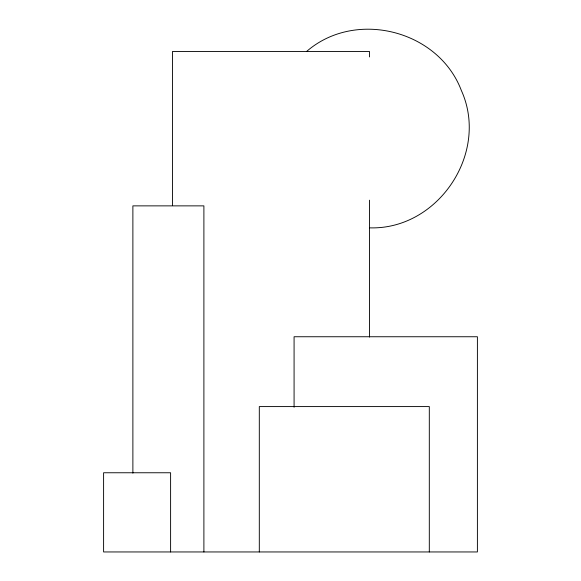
<?xml version="1.0" encoding="UTF-8"?>
<svg xmlns="http://www.w3.org/2000/svg" width="581" height="581" viewBox="0 0 581 581"><rect width="100%" height="100%" fill="white"/><g stroke="black" fill="none" stroke-linecap="round" stroke-linejoin="round"><path stroke-width="0.87" d="M306.434 51.615C355.085 9.035 438.437 29.987 461.321 90.411C489.674 152.883 438.067 230.127 369.494 227.846M429.308 551.95L429.308 406.584L259.308 406.584L259.308 551.95M369.494 56.931L369.494 51.491L172.47 51.491L172.47 205.616M369.494 200.176L369.494 337.082M294.08 407.274L294.08 336.748L477.4 336.748L477.4 551.95L103.6 551.95L103.6 472.76L170.603 472.76L170.603 551.95M203.895 551.95L203.895 205.87L132.882 205.87L132.882 473.13"/></g></svg>
